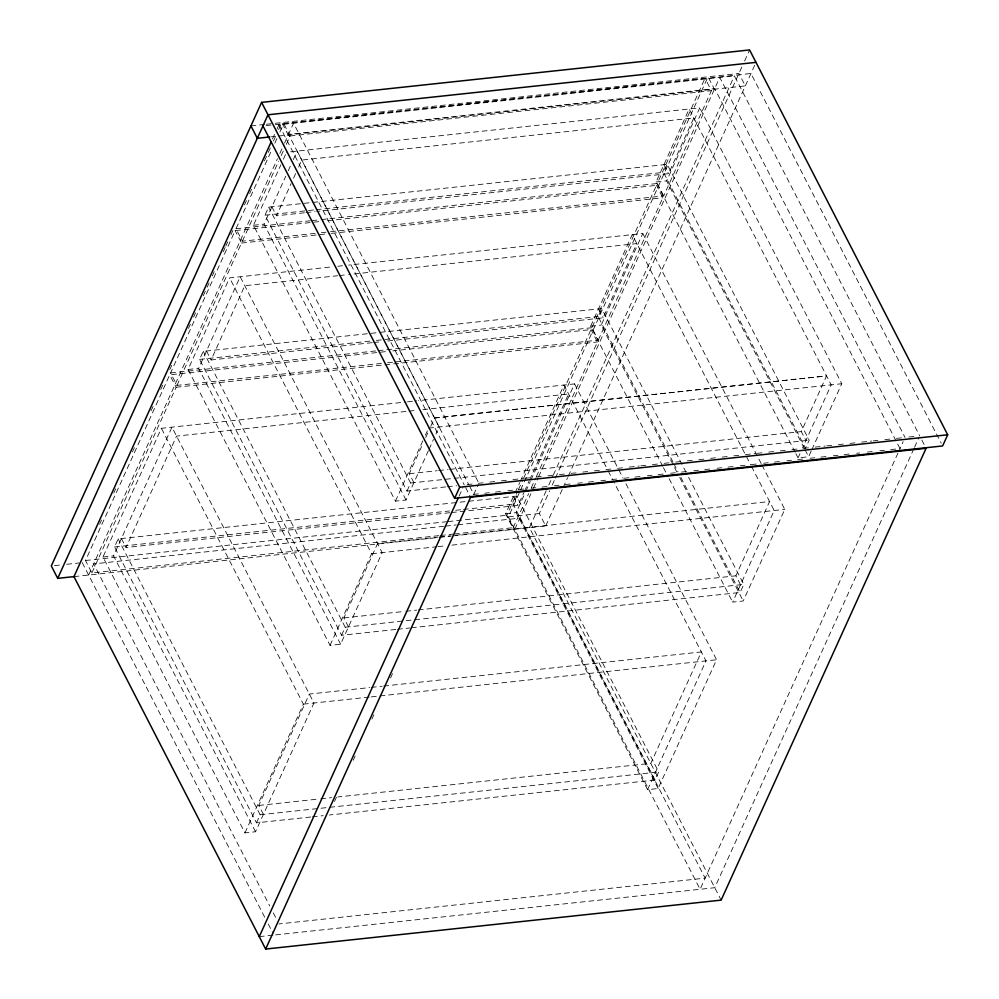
<?xml version="1.0" encoding="UTF-8"?>
<svg xmlns="http://www.w3.org/2000/svg" width="999" height="999" viewBox="0 0 999 999"><rect width="100%" height="100%" fill="white"/><g stroke="black" fill="none" stroke-linecap="round" stroke-linejoin="round"><path stroke-width="0.75" stroke-dasharray="5 3.75" d="M272.477 139.011L276.336 130.482M276.985 129.058L278.921 124.8L734.39 75.874L919.704 435.889M99.6 524.3L101.536 520.042M113.774 493.069L115.697 488.811M132.442 451.91L134.378 447.652M151.111 410.739L153.047 406.481M160.777 389.448L162.712 385.189M169.793 369.568L171.728 365.309M188.461 328.409L190.397 324.151M193.619 317.045L195.554 312.787M203.272 295.754L206.493 288.661M207.143 287.237L209.066 282.979M212.287 275.886L214.223 271.628M223.239 251.748L225.175 247.49M225.811 246.079L227.747 241.82M230.969 234.715L232.892 230.457M244.493 204.907L246.416 200.649M249.638 193.556L251.573 189.298M264.448 160.901L267.67 153.809M268.319 152.385L270.242 148.127M273.464 141.021L276.036 135.352M278.621 129.67L281.83 122.577L288.224 134.99M438.848 535.651L91.883 572.927L85.502 560.514L169.73 374.837L386.576 351.536M381.418 363.424L176.96 385.389L170.567 372.977L235.14 230.619L323.439 221.141M315.172 233.366L242.37 241.184L235.989 228.771L272.265 148.801M274.8 143.194L277.347 137.575M279.895 131.968L283.716 123.551L705.032 78.284L711.413 90.709L663.686 195.916L327.572 232.03M88.611 575.049L277.447 158.754M279.857 153.446L283.891 144.543M284.54 143.119L293.556 123.227L478.871 483.241M91.883 572.927L176.111 387.25L169.73 374.837M176.96 385.389L241.533 243.044L235.14 230.619M242.37 241.184L278.646 161.214M281.194 155.607L283.741 149.987M286.288 144.38L290.11 135.964L283.716 123.551M255.544 831.755L113.549 555.881L171.94 427.147L313.948 703.021L255.544 831.755L244.967 832.891L102.972 557.017L161.376 428.284L405.931 402.01M340.609 644.218L198.614 368.344L240.172 276.748L382.167 552.622L340.609 644.218L330.045 645.354L188.049 369.48L229.595 277.884L331.593 266.92M428.421 450.649L406.031 500.012L395.454 501.148L253.459 225.275L280.856 164.872M283.404 159.266L285.951 153.646M310.776 816.995L256.506 822.826L114.51 546.952L118.157 538.898L516.695 496.091L658.691 771.965L655.044 780.007L329.383 814.997M395.854 629.457L341.571 635.289L199.575 359.415L203.222 351.361L601.76 308.554L685.963 472.14M445.754 486.913L406.993 491.071L264.997 215.197L268.644 207.155L667.182 164.335L809.178 440.222L805.531 448.264L663.536 172.39L667.182 164.335M406.031 500.012L264.036 224.138L285.789 176.174M288.249 170.767L290.846 165.022M293.344 159.528L297.165 151.099L439.16 426.973L435.976 434.003M449.875 512.724L126.024 547.514L176.561 436.113L407.442 411.301M372.24 342.669L211.089 359.977L244.78 285.714L337.762 275.724M304.408 212.775L276.511 215.772L291.034 183.741M293.569 178.172L296.091 172.602M298.626 167.033L301.773 160.065L693.806 117.957L668.543 173.651L316.795 211.438M244.967 832.891L303.371 704.158L161.376 428.284M330.045 645.354L371.591 553.758L229.595 277.884M395.454 501.148L422.852 440.759M425.399 435.139L427.31 430.919M263.411 814.422L258.791 805.456L309.328 694.055L369.755 687.562M348.476 626.885L343.856 617.919L377.547 543.656L437.987 537.162M413.898 482.679L409.278 473.713L423.176 443.081M425.699 437.512L428.234 431.943M430.756 426.361L434.54 418.007L826.585 375.899L801.31 431.605L805.931 440.571M256.506 822.826L260.152 814.772L118.157 538.898M341.571 635.289L345.217 627.235L203.222 351.361M406.993 491.071L410.639 483.029L268.644 207.155M429.058 449.263L433.479 439.51M459.065 496.191L462.937 487.662M334.49 801.51L336.426 797.239M353.184 760.301L355.12 756.043M371.878 719.105L373.813 714.834M390.572 677.896L392.507 673.638M473.713 494.617L478.234 484.64M625.923 483.703L716.545 659.765L658.154 788.511L647.577 789.647L505.581 513.761L514.56 493.956M515.209 492.544L519.705 482.642M520.342 481.231L563.973 385.027L607.504 469.592M662.724 466.246L590.646 326.236L632.205 234.628L750.649 464.76M795.204 452.347L656.068 182.018L689.198 108.991L831.193 384.865L802.522 448.064M454.345 533.99L513.199 527.672L506.818 515.247L517.744 491.158M518.381 489.735L522.889 479.82M523.526 478.396L591.033 329.57L392.769 350.874M395.354 361.925L598.276 340.135L591.883 327.722L656.455 185.364L324.987 220.979M663.686 195.916L657.292 183.504L705.032 78.284M655.044 780.007L513.049 504.133L516.695 496.091M673.039 462.162L598.114 316.596L601.76 308.554M897.964 453.096L700.112 889.285L508.404 516.845L520.004 491.296M520.641 489.872L708.029 76.786L714.422 89.198M451.423 512.562L518.056 505.407L523.813 492.707M524.45 491.296L528.933 481.431M529.57 480.019L568.593 393.993L422.939 409.64M387.737 341.009L603.121 317.869L636.813 243.594L348.601 274.563M658.154 788.511L516.158 512.637L525.137 492.819M525.774 491.408L530.269 481.506M530.919 480.094L574.55 383.891L418.319 400.674M676.86 472.04L601.223 325.1L642.782 233.491L348.639 265.097M804.357 448.439L666.645 180.881L699.775 107.855L286.588 152.235M513.199 527.672L528.633 493.643M531.206 487.974L535.701 478.059M536.351 476.635L597.427 341.983L591.033 329.57M598.276 340.135L662.849 197.777L656.455 185.364M514.797 529.258L530.906 493.743M533.478 488.099L537.999 478.109M538.623 476.735L719.755 77.447L905.057 437.462M546.191 490.746L529.445 527.684L721.141 900.124M548.776 485.064L552.647 476.535M553.284 475.124L734.39 75.874M452.809 535.926L545.704 525.936L539.323 513.523L549.625 490.809M552.197 485.139L554.77 479.458M555.419 478.034L742.07 66.546M744.58 61.014L749.6 49.95M545.704 525.936L562.449 489.035M563.099 487.612L567.594 477.672M568.244 476.261L754.745 65.135M740.509 584.777L735.888 575.811L769.58 501.535L451.935 535.664M647.577 789.647L705.981 660.901L613.211 480.681M761.937 465.01L784.777 509.365L743.219 600.973L732.642 602.11L774.2 510.501L751.36 466.146M811.188 451.148L808.641 456.755L798.064 457.892L799.974 453.683M411.351 627.784L740.109 592.469L743.768 584.427L686.675 473.526M811.825 449.737L841.77 383.728L699.775 107.855M898.613 451.673L903.158 441.645M913.898 448.676L714.747 887.711L274.762 934.977M914.547 447.252L919.055 437.312M250.924 125.899L264.835 124.4M266.383 124.238L738.935 73.464L745.329 85.889L271.228 136.813M266.034 125.599L273.776 124.763M275.324 124.6L750.936 73.501L941.208 443.169M290.11 135.964L711.413 90.709M264.997 215.197L314.61 209.865M316.171 209.703L663.536 172.39M305.956 212.612L315.247 211.613M253.459 225.275L264.036 224.138M656.068 182.018L666.645 180.881M235.989 228.771L310.339 220.779M311.888 220.617L319.63 219.78M321.178 219.618L657.292 183.504M321.366 232.692L326.024 232.193M241.533 243.044L329.82 233.554M331.368 233.391L662.849 197.777M337.787 266.258L342.445 265.759M339.31 275.562L347.053 274.725M199.575 359.415L370.154 341.084M376.361 340.422L598.114 316.596M373.801 342.507L381.543 341.67M188.049 369.48L198.614 368.344M590.646 326.236L601.223 325.1M170.567 372.977L376.573 350.849M378.122 350.674L591.883 327.722M387.612 362.762L393.806 362.1M176.111 387.25L597.427 341.983M407.48 401.848L416.77 400.836M408.991 411.138L416.745 410.302M434.54 418.007L826.573 375.899M428.583 428.109L841.77 383.728M409.278 473.713L437.175 470.716M438.723 470.554L448.014 469.555M449.562 469.393L801.31 431.605M410.639 483.029L809.178 440.222M447.315 486.75L456.618 485.751M467.157 484.503L472.115 484.078M478.171 483.316L483.516 482.742M489.71 482.08L495.916 481.418M501.411 480.819L507.604 480.157M512.962 479.582L523.101 478.496M524.65 478.334L530.007 477.747M536.213 477.085L542.407 476.423M547.889 475.836L553.259 475.249M559.452 474.587L565.659 473.926M571.128 473.339L577.572 472.752M582.704 472.09L588.898 471.428M594.355 470.841L599.75 470.254M605.943 469.592L612.15 468.931M617.594 468.344L623.801 467.682M629.195 467.095L639.285 466.009M640.834 465.846L646.241 465.259M652.447 464.597L658.641 463.936M664.073 463.349L669.492 462.762M675.686 462.1L681.892 461.438M687.312 460.851L693.506 460.189M698.938 459.602L704.732 459.09M710.551 458.354L715.983 457.767M722.19 457.105L728.383 456.443M733.79 455.856L739.984 455.194M745.429 454.607L755.481 453.534M757.03 453.359L762.474 452.784M768.681 452.11L774.874 451.448M780.269 450.861L785.726 450.287M791.92 449.612L798.126 448.951M803.508 448.376L809.702 447.702M815.172 447.115L825.199 446.041M826.747 445.879L832.217 445.292M838.423 444.617L844.617 443.956M849.987 443.381L855.469 442.794M861.662 442.12L871.677 441.046M873.226 440.884L877.871 440.384M884.914 439.622L891.108 438.961M896.465 438.386L901.96 437.799M908.853 437.05L913.848 436.513M478.459 493.881L473.813 494.38L469.53 486.076M484.665 493.219L489.31 492.719M495.504 492.057L501.71 491.396M507.904 490.721L512.562 490.222M518.756 489.56L524.95 488.898M531.156 488.224L535.801 487.724M542.007 487.062L548.201 486.401M554.408 485.726L559.053 485.227M565.247 484.565L571.453 483.903M577.647 483.229L582.292 482.729M588.498 482.067L594.692 481.406M600.899 480.731L605.544 480.232M611.75 479.57L617.944 478.908M624.138 478.234L628.796 477.734M634.989 477.072L641.196 476.411M647.389 475.736L652.035 475.237M658.241 474.575L664.435 473.913M670.641 473.239L675.287 472.739M681.48 472.077L687.687 471.416M693.88 470.741L698.538 470.242M704.732 469.58L710.926 468.918M717.132 468.244L721.778 467.744M727.984 467.082L734.178 466.421M740.371 465.746L745.029 465.247M751.223 464.585L757.429 463.923M763.623 463.249L768.268 462.749M774.475 462.087L780.669 461.426M786.875 460.751L791.52 460.252M797.714 459.59L803.92 458.928M810.114 458.254L814.772 457.754M820.966 457.092L827.16 456.431M833.366 455.756L838.011 455.257M844.217 454.595L850.411 453.933M856.618 453.259L859.714 452.934M867.457 452.097L872.115 451.598M879.857 450.761L884.502 450.262M890.708 449.6L896.902 448.938M114.51 546.952L449.463 510.964M455.669 510.302L461.875 509.627M463.424 509.465L513.049 504.133M102.972 557.017L113.549 555.881M505.581 513.761L516.158 512.637M85.502 560.514L446.403 521.74M447.952 521.578L506.818 515.247M54.396 565.621L60.577 564.959M66.758 564.285L79.121 562.961M508.404 516.845L539.323 513.523M443.918 526.273L93.656 563.911L269.705 905.918M445.467 526.111L456.306 524.95M457.867 524.775L519.855 518.119L705.157 878.133L278.971 923.925M440.397 535.489L452.797 534.153M439.535 537L450.374 535.826M73.963 576.623L451.261 536.088M371.591 553.758L436.401 546.79M437.949 546.628L445.704 545.791M451.898 545.129L784.777 509.365M343.856 617.919L404.295 611.438M405.844 611.263L416.695 610.102M418.244 609.939L735.888 575.811M345.217 627.235L743.768 584.427M397.402 629.295L409.802 627.959M371.303 687.399L382.155 686.226M383.703 686.063L701.36 651.935L650.824 763.348L337.812 796.965M303.371 704.158L369.73 697.027M371.278 696.865L716.545 659.765M258.791 805.456L319.218 798.963M320.779 798.8L331.618 797.639M260.152 814.772L658.691 771.965M312.325 816.82L323.189 815.659M259.278 936.637L273.214 935.139M921.827 440.022L924.674 445.542M900.012 448.601L714.697 88.586L288.511 134.365L468.818 484.69M663.923 164.685L668.543 173.651M805.069 449.825L808.641 456.755M795.928 453.733L798.064 457.892M642.782 233.491L761.226 463.623M598.513 308.903L603.121 317.869M673.751 463.548L678.034 471.865M680.881 477.41L740.109 592.469M679.72 477.584L743.219 600.973M663.436 467.632L666.283 473.176M669.143 478.721L732.642 602.11M574.55 383.891L618.081 468.456M618.793 469.842L623.076 478.159M608.216 470.979L612.499 479.295M513.436 496.441L518.056 505.407M278.921 124.8L464.223 484.815M465.646 487.574L470.616 497.227M271.89 206.805L276.511 215.772M206.481 351.011L211.089 359.977M121.403 538.548L126.024 547.514M273.264 912.849L276.823 919.767M82.218 562.637L265.359 918.443M268.207 923.988L273.202 933.678"/><path stroke-width="1.5" d="M262.937 125.924L454.632 498.364L942.631 445.941L947.689 434.79L749.6 49.95L261.601 102.373L51.311 565.946L57.705 578.371L74.7 576.535M57.705 578.371L267.982 114.785L755.993 62.363M271.191 141.846L73.963 576.623L265.659 949.05L721.141 900.124L926.085 448.301L470.616 497.227L265.659 949.05M454.632 498.364L459.677 487.225L261.601 102.373M259.278 936.637L458.429 497.602M269.718 136.975L257.317 138.312L250.924 125.899M459.677 487.225L947.689 434.79"/></g></svg>
